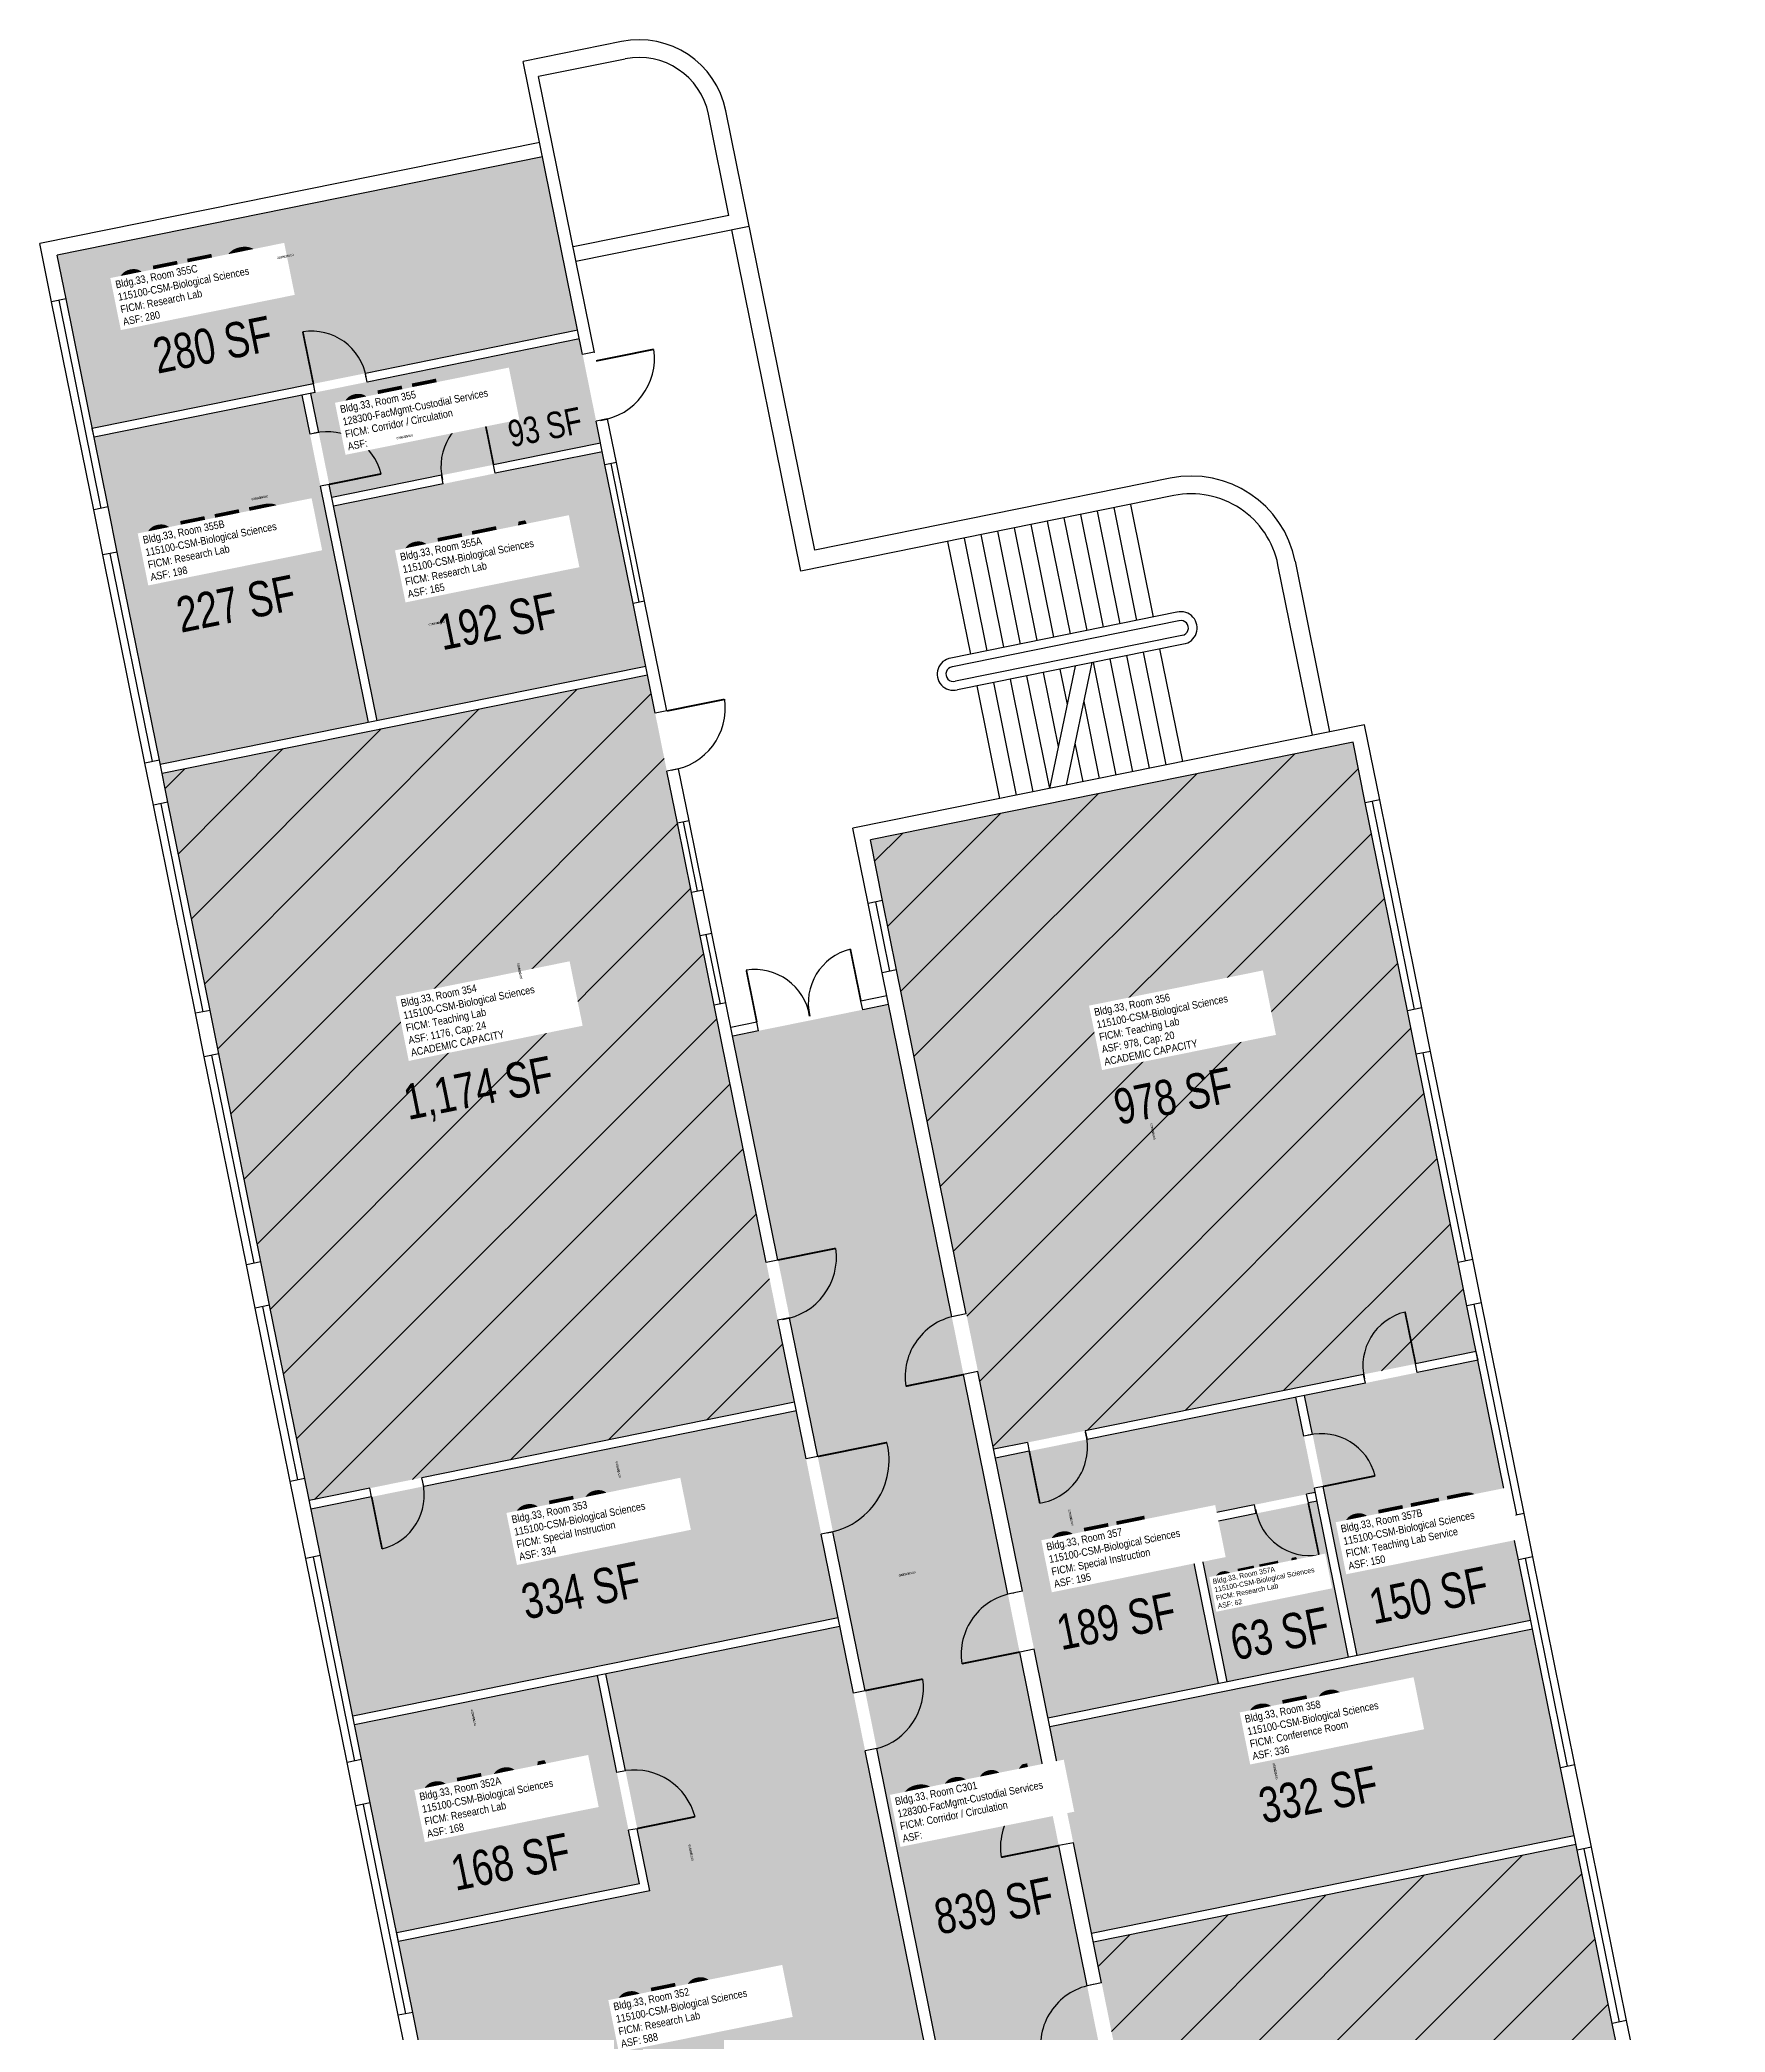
# Model space of a CAD drawing. Header units: inches. Extents: x 0 to 69220337, y 0 to 27683436.
# Drawn here: x 69218136 to 69219279, y 27682085 to 27683436 of the extents above; entities that cross this region are included whole.
import ezdxf
from ezdxf.enums import TextEntityAlignment as Align

# ---------------------------------------------------------------- set-up
doc = ezdxf.new("R2010")
doc.units = ezdxf.units.IN
doc.header["$LTSCALE"] = 0.25
doc.header["$MEASUREMENT"] = 0
for name, color, linetype in [('A-DOOR', 2, 'CONTINUOUS'), ('A-FLOR', 3, 'CONTINUOUS'), ('A-GLAZ', 1, 'CONTINUOUS'), ('A-IDEN-RNUM', 7, 'CONTINUOUS'), ('A-IDEN-SNUM', 4, 'CONTINUOUS'), ('A-IDEN-VNUM', 4, 'CONTINUOUS'), ('A-WALL', 5, 'CONTINUOUS'), ('AREA-TEXT', 3, 'CONTINUOUS'), ('Rooms-Capacity', 4, 'CONTINUOUS'), ('Rooms-Category-Color', 7, 'CONTINUOUS'), ('Rooms-College-Color', 7, 'CONTINUOUS'), ('Rooms-Department-Color', 7, 'CONTINUOUS'), ('Rooms-Division-Color', 7, 'CONTINUOUS'), ('Rooms-Information', 7, 'CONTINUOUS')]:
    doc.layers.add(name, color=color, linetype=linetype)
doc.styles.add('CP_AREA', font='arial.ttf', dxfattribs={"height": 15})
doc.styles.add('CP_ROOMSNUMBER', font='arial.ttf', dxfattribs={"height": 1})
doc.styles.add('CP_ROOMVNUMBER', font='arial.ttf', dxfattribs={"width": 0.85, "height": 0.075})
pattern_1 = [(45, (0, 0), (-26.516504294, 26.516504294), [])]

msp = doc.modelspace()

# ---------------------------------------------------------------- hatches: boundary and pattern name
at = {"layer": 'Rooms-Capacity'}
h = msp.add_hatch(dxfattribs=at)
h.set_pattern_fill('ANSI31', color=256, scale=300, style=0)
h.set_pattern_definition(pattern_1)
h.paths.add_polyline_path([(69218568.7, 27682905), (69218548.4, 27683005.4), (69218219.1, 27682938.8), (69218223.1, 27682919.2), (69218251.7, 27682778), (69218257.6, 27682748.6), (69218286.2, 27682607.5), (69218292.1, 27682578.1), (69218315.9, 27682460.5), (69218318.9, 27682445.6), (69218648.2, 27682512.2), (69218593.7, 27682781.5), (69218584.2, 27682828.6), (69218578.2, 27682858)])
h = msp.add_hatch(dxfattribs=at)
h.set_pattern_fill('ANSI31', color=256, scale=300, style=0)
h.set_pattern_definition(pattern_1)
h.paths.add_polyline_path([(69219035.3, 27682918.8), (69219027, 27682960), (69218699.6, 27682893.7), (69218783.3, 27682480.3), (69219110.6, 27682546.6), (69219104.3, 27682577.7), (69219098.4, 27682607.1), (69219069.8, 27682748.3), (69219063.9, 27682777.7)])
h = msp.add_hatch(dxfattribs=at)
h.set_pattern_fill('ANSI31', color=256, scale=300, style=0)
h.set_pattern_definition(pattern_1)
h.paths.add_polyline_path([(69218933, 27681740.1), (69219174.2, 27681788.9), (69219193.2, 27681694.8), (69219279.4, 27681712.2), (69219236.8, 27681923.2), (69219208.8, 27682061.4), (69219202.8, 27682090.8), (69219179, 27682208.4), (69219178.3, 27682212.3), (69218850.9, 27682146.1)])
at = {"layer": 'Rooms-Category-Color', "true_color": 0xe3f498}
for points in [[(69218501.1, 27683239.3), (69218477.3, 27683356.9), (69218148, 27683290.3), (69218154, 27683260.7), (69218171.8, 27683172.6)], [(69218314.1, 27683195.3), (69218173, 27683166.8), (69218182.6, 27683119.5), (69218188.7, 27683088.9), (69218217.3, 27682947.8), (69218217.9, 27682944.7), (69218359.1, 27682973.2)], [(69218547.2, 27683011.3), (69218538.6, 27683054), (69218519.5, 27683148.1), (69218517.8, 27683156.9), (69218335.5, 27683120.1), (69218365, 27682974.4)], [(69218568.7, 27682905), (69218548.4, 27683005.4), (69218219.1, 27682938.8), (69218223.1, 27682919.2), (69218251.7, 27682778), (69218257.6, 27682748.6), (69218286.2, 27682607.5), (69218292.1, 27682578.1), (69218315.9, 27682460.5), (69218318.9, 27682445.6), (69218648.2, 27682512.2), (69218593.7, 27682781.5), (69218584.2, 27682828.6), (69218578.2, 27682858)], [(69219035.3, 27682918.8), (69219027, 27682960), (69218699.6, 27682893.7), (69218783.3, 27682480.3), (69219110.6, 27682546.6), (69219104.3, 27682577.7), (69219098.4, 27682607.1), (69219069.8, 27682748.3), (69219063.9, 27682777.7)], [(69219029.9, 27682340.4), (69219147.5, 27682364.2), (69219139.2, 27682405.4), (69219133.2, 27682434.8), (69219111.8, 27682540.7), (69218994.2, 27682516.9)], [(69218935.8, 27682321.4), (69218913.2, 27682433.1), (69218956.3, 27682441.9), (69219001.4, 27682451), (69218998.9, 27682463.4), (69218988.3, 27682515.7), (69218784.4, 27682474.4), (69218820.1, 27682298)], [(69218320.1, 27682439.7), (69218326.5, 27682408.3), (69218348.5, 27682299.3), (69218677.8, 27682366), (69218649.4, 27682506.3)], [(69219002.6, 27682445.1), (69218920.3, 27682428.5), (69218941.7, 27682322.6), (69219024, 27682339.3)], [(69218745.8, 27682029.8), (69218679, 27682360.1), (69218520.2, 27682328), (69218550, 27682180.9), (69218379.5, 27682146.4), (69218389.2, 27682098.4), (69218395.1, 27682069), (69218416.5, 27681963.2)], [(69218378.3, 27682152.3), (69218542.9, 27682185.6), (69218514.4, 27682326.8), (69218349.7, 27682293.5), (69218354.5, 27682269.9), (69218360.4, 27682240.5)]]:
    msp.add_hatch(color=61, dxfattribs=at).paths.add_polyline_path(points)
at = {"layer": 'Rooms-Category-Color', "true_color": 0xadadad}
for points in [[(69218516.6, 27683162.8), (69218502.3, 27683233.4), (69218320, 27683196.5), (69218334.3, 27683125.9)], [(69218712, 27682782), (69218606.2, 27682760.6), (69218827.9, 27681664.7), (69218933.7, 27681686.1)]]:
    msp.add_hatch(color=253, dxfattribs=at).paths.add_polyline_path(points)
at = {"layer": 'Rooms-Category-Color', "true_color": 0xfa9ba3}
msp.add_hatch(color=241, dxfattribs=at).paths.add_polyline_path([(69218821.3, 27682292.1), (69218849.7, 27682152), (69219177.1, 27682218.2), (69219167.7, 27682264.3), (69219148.7, 27682358.4)])
at = {"layer": 'Rooms-Category-Color', "true_color": 0xffe090}
msp.add_hatch(color=41, dxfattribs=at).paths.add_polyline_path([(69218933, 27681740.1), (69219174.2, 27681788.9), (69219193.2, 27681694.8), (69219279.4, 27681712.2), (69219236.8, 27681923.2), (69219208.8, 27682061.4), (69219202.8, 27682090.8), (69219179, 27682208.4), (69219178.3, 27682212.3), (69218850.9, 27682146.1)])
at = {"layer": 'Rooms-College-Color', "true_color": 0xffe090}
for points in [[(69218501.1, 27683239.3), (69218477.3, 27683356.9), (69218148, 27683290.3), (69218154, 27683260.7), (69218171.8, 27683172.6)], [(69218314.1, 27683195.3), (69218173, 27683166.8), (69218182.6, 27683119.5), (69218188.7, 27683088.9), (69218217.3, 27682947.8), (69218217.9, 27682944.7), (69218359.1, 27682973.2)], [(69218547.2, 27683011.3), (69218538.6, 27683054), (69218519.5, 27683148.1), (69218517.8, 27683156.9), (69218335.5, 27683120.1), (69218365, 27682974.4)], [(69218568.7, 27682905), (69218548.4, 27683005.4), (69218219.1, 27682938.8), (69218223.1, 27682919.2), (69218251.7, 27682778), (69218257.6, 27682748.6), (69218286.2, 27682607.5), (69218292.1, 27682578.1), (69218315.9, 27682460.5), (69218318.9, 27682445.6), (69218648.2, 27682512.2), (69218593.7, 27682781.5), (69218584.2, 27682828.6), (69218578.2, 27682858)], [(69219035.3, 27682918.8), (69219027, 27682960), (69218699.6, 27682893.7), (69218783.3, 27682480.3), (69219110.6, 27682546.6), (69219104.3, 27682577.7), (69219098.4, 27682607.1), (69219069.8, 27682748.3), (69219063.9, 27682777.7)], [(69219029.9, 27682340.4), (69219147.5, 27682364.2), (69219139.2, 27682405.4), (69219133.2, 27682434.8), (69219111.8, 27682540.7), (69218994.2, 27682516.9)], [(69218935.8, 27682321.4), (69218913.2, 27682433.1), (69218956.3, 27682441.9), (69219001.4, 27682451), (69218998.9, 27682463.4), (69218988.3, 27682515.7), (69218784.4, 27682474.4), (69218820.1, 27682298)], [(69218320.1, 27682439.7), (69218326.5, 27682408.3), (69218348.5, 27682299.3), (69218677.8, 27682366), (69218649.4, 27682506.3)], [(69219002.6, 27682445.1), (69218920.3, 27682428.5), (69218941.7, 27682322.6), (69219024, 27682339.3)], [(69218745.8, 27682029.8), (69218679, 27682360.1), (69218520.2, 27682328), (69218550, 27682180.9), (69218379.5, 27682146.4), (69218389.2, 27682098.4), (69218395.1, 27682069), (69218416.5, 27681963.2)], [(69218821.3, 27682292.1), (69218849.7, 27682152), (69219177.1, 27682218.2), (69219167.7, 27682264.3), (69219148.7, 27682358.4)], [(69218378.3, 27682152.3), (69218542.9, 27682185.6), (69218514.4, 27682326.8), (69218349.7, 27682293.5), (69218354.5, 27682269.9), (69218360.4, 27682240.5)], [(69218933, 27681740.1), (69219174.2, 27681788.9), (69219193.2, 27681694.8), (69219279.4, 27681712.2), (69219236.8, 27681923.2), (69219208.8, 27682061.4), (69219202.8, 27682090.8), (69219179, 27682208.4), (69219178.3, 27682212.3), (69218850.9, 27682146.1)]]:
    msp.add_hatch(color=41, dxfattribs=at).paths.add_polyline_path(points)
at = {"layer": 'Rooms-College-Color', "true_color": 0xadadad}
for points in [[(69218516.6, 27683162.8), (69218502.3, 27683233.4), (69218320, 27683196.5), (69218334.3, 27683125.9)], [(69218712, 27682782), (69218606.2, 27682760.6), (69218827.9, 27681664.7), (69218933.7, 27681686.1)]]:
    msp.add_hatch(color=253, dxfattribs=at).paths.add_polyline_path(points)
at = {"layer": 'Rooms-Department-Color', "true_color": 0xffe090}
for points in [[(69218501.1, 27683239.3), (69218477.3, 27683356.9), (69218148, 27683290.3), (69218154, 27683260.7), (69218171.8, 27683172.6)], [(69218314.1, 27683195.3), (69218173, 27683166.8), (69218182.6, 27683119.5), (69218188.7, 27683088.9), (69218217.3, 27682947.8), (69218217.9, 27682944.7), (69218359.1, 27682973.2)], [(69218547.2, 27683011.3), (69218538.6, 27683054), (69218519.5, 27683148.1), (69218517.8, 27683156.9), (69218335.5, 27683120.1), (69218365, 27682974.4)], [(69218568.7, 27682905), (69218548.4, 27683005.4), (69218219.1, 27682938.8), (69218223.1, 27682919.2), (69218251.7, 27682778), (69218257.6, 27682748.6), (69218286.2, 27682607.5), (69218292.1, 27682578.1), (69218315.9, 27682460.5), (69218318.9, 27682445.6), (69218648.2, 27682512.2), (69218593.7, 27682781.5), (69218584.2, 27682828.6), (69218578.2, 27682858)], [(69219035.3, 27682918.8), (69219027, 27682960), (69218699.6, 27682893.7), (69218783.3, 27682480.3), (69219110.6, 27682546.6), (69219104.3, 27682577.7), (69219098.4, 27682607.1), (69219069.8, 27682748.3), (69219063.9, 27682777.7)], [(69219029.9, 27682340.4), (69219147.5, 27682364.2), (69219139.2, 27682405.4), (69219133.2, 27682434.8), (69219111.8, 27682540.7), (69218994.2, 27682516.9)], [(69218935.8, 27682321.4), (69218913.2, 27682433.1), (69218956.3, 27682441.9), (69219001.4, 27682451), (69218998.9, 27682463.4), (69218988.3, 27682515.7), (69218784.4, 27682474.4), (69218820.1, 27682298)], [(69218320.1, 27682439.7), (69218326.5, 27682408.3), (69218348.5, 27682299.3), (69218677.8, 27682366), (69218649.4, 27682506.3)], [(69219002.6, 27682445.1), (69218920.3, 27682428.5), (69218941.7, 27682322.6), (69219024, 27682339.3)], [(69218745.8, 27682029.8), (69218679, 27682360.1), (69218520.2, 27682328), (69218550, 27682180.9), (69218379.5, 27682146.4), (69218389.2, 27682098.4), (69218395.1, 27682069), (69218416.5, 27681963.2)], [(69218821.3, 27682292.1), (69218849.7, 27682152), (69219177.1, 27682218.2), (69219167.7, 27682264.3), (69219148.7, 27682358.4)], [(69218378.3, 27682152.3), (69218542.9, 27682185.6), (69218514.4, 27682326.8), (69218349.7, 27682293.5), (69218354.5, 27682269.9), (69218360.4, 27682240.5)], [(69218933, 27681740.1), (69219174.2, 27681788.9), (69219193.2, 27681694.8), (69219279.4, 27681712.2), (69219236.8, 27681923.2), (69219208.8, 27682061.4), (69219202.8, 27682090.8), (69219179, 27682208.4), (69219178.3, 27682212.3), (69218850.9, 27682146.1)]]:
    msp.add_hatch(color=41, dxfattribs=at).paths.add_polyline_path(points)
at = {"layer": 'Rooms-Department-Color', "true_color": 0xacacac}
for points in [[(69218516.6, 27683162.8), (69218502.3, 27683233.4), (69218320, 27683196.5), (69218334.3, 27683125.9)], [(69218712, 27682782), (69218606.2, 27682760.6), (69218827.9, 27681664.7), (69218933.7, 27681686.1)]]:
    msp.add_hatch(color=253, dxfattribs=at).paths.add_polyline_path(points)
at = {"layer": 'Rooms-Division-Color', "true_color": 0xffe090}
for points in [[(69218501.1, 27683239.3), (69218477.3, 27683356.9), (69218148, 27683290.3), (69218154, 27683260.7), (69218171.8, 27683172.6)], [(69218314.1, 27683195.3), (69218173, 27683166.8), (69218182.6, 27683119.5), (69218188.7, 27683088.9), (69218217.3, 27682947.8), (69218217.9, 27682944.7), (69218359.1, 27682973.2)], [(69218547.2, 27683011.3), (69218538.6, 27683054), (69218519.5, 27683148.1), (69218517.8, 27683156.9), (69218335.5, 27683120.1), (69218365, 27682974.4)], [(69218568.7, 27682905), (69218548.4, 27683005.4), (69218219.1, 27682938.8), (69218223.1, 27682919.2), (69218251.7, 27682778), (69218257.6, 27682748.6), (69218286.2, 27682607.5), (69218292.1, 27682578.1), (69218315.9, 27682460.5), (69218318.9, 27682445.6), (69218648.2, 27682512.2), (69218593.7, 27682781.5), (69218584.2, 27682828.6), (69218578.2, 27682858)], [(69219035.3, 27682918.8), (69219027, 27682960), (69218699.6, 27682893.7), (69218783.3, 27682480.3), (69219110.6, 27682546.6), (69219104.3, 27682577.7), (69219098.4, 27682607.1), (69219069.8, 27682748.3), (69219063.9, 27682777.7)], [(69219029.9, 27682340.4), (69219147.5, 27682364.2), (69219139.2, 27682405.4), (69219133.2, 27682434.8), (69219111.8, 27682540.7), (69218994.2, 27682516.9)], [(69218935.8, 27682321.4), (69218913.2, 27682433.1), (69218956.3, 27682441.9), (69219001.4, 27682451), (69218998.9, 27682463.4), (69218988.3, 27682515.7), (69218784.4, 27682474.4), (69218820.1, 27682298)], [(69218320.1, 27682439.7), (69218326.5, 27682408.3), (69218348.5, 27682299.3), (69218677.8, 27682366), (69218649.4, 27682506.3)], [(69219002.6, 27682445.1), (69218920.3, 27682428.5), (69218941.7, 27682322.6), (69219024, 27682339.3)], [(69218745.8, 27682029.8), (69218679, 27682360.1), (69218520.2, 27682328), (69218550, 27682180.9), (69218379.5, 27682146.4), (69218389.2, 27682098.4), (69218395.1, 27682069), (69218416.5, 27681963.2)], [(69218821.3, 27682292.1), (69218849.7, 27682152), (69219177.1, 27682218.2), (69219167.7, 27682264.3), (69219148.7, 27682358.4)], [(69218378.3, 27682152.3), (69218542.9, 27682185.6), (69218514.4, 27682326.8), (69218349.7, 27682293.5), (69218354.5, 27682269.9), (69218360.4, 27682240.5)], [(69218933, 27681740.1), (69219174.2, 27681788.9), (69219193.2, 27681694.8), (69219279.4, 27681712.2), (69219236.8, 27681923.2), (69219208.8, 27682061.4), (69219202.8, 27682090.8), (69219179, 27682208.4), (69219178.3, 27682212.3), (69218850.9, 27682146.1)]]:
    msp.add_hatch(color=41, dxfattribs=at).paths.add_polyline_path(points)
at = {"layer": 'Rooms-Division-Color', "true_color": 0xadadad}
for points in [[(69218516.6, 27683162.8), (69218502.3, 27683233.4), (69218320, 27683196.5), (69218334.3, 27683125.9)], [(69218712, 27682782), (69218606.2, 27682760.6), (69218827.9, 27681664.7), (69218933.7, 27681686.1)]]:
    msp.add_hatch(color=253, dxfattribs=at).paths.add_polyline_path(points)

# ---------------------------------------------------------------- linework, layer by layer
at = {"layer": 'A-DOOR', "const_width": 1.2, "elevation": 0}
for points in [[(69218321.8, 27683203), (69218314.6, 27683238.3)], [(69218513.5, 27683218.5), (69218552.7, 27683226.4)], [(69218444, 27683148.1), (69218436.9, 27683183.4)], [(69218332.5, 27683134.8), (69218367.8, 27683141.9)], [(69218561.5, 27682981.1), (69218600.7, 27682989)], [(69218693.2, 27682784.3), (69218686, 27682819.6)], [(69218622.6, 27682770), (69218615.5, 27682805.3)], [(69218636.9, 27682608.7), (69218676.1, 27682616.6)], [(69219069.5, 27682538.2), (69219062.3, 27682573.5)], [(69218762.8, 27682531), (69218723.6, 27682523.1)], [(69218663.9, 27682475.4), (69218710.9, 27682484.9)], [(69218807.4, 27682479.1), (69218814.5, 27682443.8)], [(69219006.7, 27682455.1), (69219042, 27682462.3)], [(69218361.3, 27682448), (69218368.4, 27682412.7)], [(69218996.7, 27682443.9), (69219003.9, 27682408.6)], [(69218800.9, 27682342.8), (69218761.7, 27682334.9)], [(69218696, 27682316.6), (69218735.2, 27682324.5)], [(69218541.5, 27682223.1), (69218580.7, 27682231.1)], [(69218827.5, 27682211.5), (69218788.3, 27682203.6)]]:
    msp.add_lwpolyline(points, dxfattribs=at)
at = {"layer": 'A-DOOR'}
for centre, radius, start, end in [((69218320.6, 27683201.2, 0), 37.5, 9.1481, 99.1481), ((69218510.6, 27683220.4, 0), 42.6, 278.072, 8.072), ((69218445.8, 27683147, 0), 37.5, 103.7293, 193.7293), ((69218331.3, 27683133, 0), 37.5, 13.7293, 103.7293), ((69218558.6, 27682983.1, 0), 42.6, 278.072, 8.072), ((69218695, 27682783.1, 0), 37.5, 103.7293, 193.7293), ((69218621.4, 27682768.2, 0), 37.5, 9.1481, 99.1481), ((69218634, 27682610.6, 0), 42.6, 278.072, 8.072), ((69218765.2, 27682529.5, 0), 42, 98.6967, 188.7483), ((69219071.2, 27682537, 0), 37.5, 103.7293, 193.7293), ((69218808.4, 27682481.8, 0), 38.5, 279.1388, 15.1587), ((69219005.5, 27682453.4, 0), 37.5, 13.7293, 103.7293), ((69218662.3, 27682473, 0), 50, 279.137, 13.7139), ((69218359.5, 27682449.2, 0), 37.5, 283.7293, 13.7293), ((69218997.9, 27682445.7, 0), 37.5, 189.1481, 279.1481), ((69218803.2, 27682341.3, 0), 42, 98.6967, 188.7483), ((69218693, 27682318.5, 0), 42.6, 284.8053, 8.072), ((69218539.5, 27682220.2, 0), 42.6, 14.8053, 98.072), ((69218829.8, 27682210, 0), 42, 98.6967, 188.7483), ((69218857, 27682075.7, 0), 42, 98.6967, 188.7483)]:
    msp.add_arc(centre, radius, start, end, dxfattribs=at)
at = {"layer": 'A-FLOR'}
for p, q in [((69218876, 27683121.2, 0), (69218891.5, 27683044.8, 0)), ((69218876, 27683121.2, 0), (69218891.5, 27683044.8, 0)), ((69218808.4, 27683107.5, 0), (69218823.8, 27683031.1, 0)), ((69218808.4, 27683107.5, 0), (69218823.8, 27683031.1, 0)), ((69218819.6, 27683109.8, 0), (69218835.1, 27683033.4, 0)), ((69218819.6, 27683109.8, 0), (69218835.1, 27683033.4, 0)), ((69218830.9, 27683112.1, 0), (69218846.4, 27683035.7, 0)), ((69218830.9, 27683112.1, 0), (69218846.4, 27683035.7, 0)), ((69218842.2, 27683114.4, 0), (69218857.6, 27683037.9, 0)), ((69218842.2, 27683114.4, 0), (69218857.6, 27683037.9, 0)), ((69218853.4, 27683116.7, 0), (69218868.9, 27683040.2, 0)), ((69218853.4, 27683116.7, 0), (69218868.9, 27683040.2, 0)), ((69218864.7, 27683119, 0), (69218880.2, 27683042.5, 0)), ((69218864.7, 27683119, 0), (69218880.2, 27683042.5, 0)), ((69218752, 27683096.1, 0), (69218767.5, 27683019.7, 0)), ((69218752, 27683096.1, 0), (69218767.5, 27683019.7, 0)), ((69218763.3, 27683098.4, 0), (69218778.7, 27683022, 0)), ((69218763.3, 27683098.4, 0), (69218778.7, 27683022, 0)), ((69218774.5, 27683100.7, 0), (69218790, 27683024.3, 0)), ((69218774.5, 27683100.7, 0), (69218790, 27683024.3, 0)), ((69218785.8, 27683103, 0), (69218801.3, 27683026.5, 0)), ((69218785.8, 27683103, 0), (69218801.3, 27683026.5, 0)), ((69218797.1, 27683105.3, 0), (69218812.6, 27683028.8, 0)), ((69218797.1, 27683105.3, 0), (69218812.6, 27683028.8, 0)), ((69218849.9, 27683013.9, 0), (69218832.4, 27682930.8, 0)), ((69218849.9, 27683013.9, 0), (69218832.4, 27682930.8, 0)), ((69218850.7, 27683014.1, 0), (69218866.2, 27682937.6, 0)), ((69218850.7, 27683014.1, 0), (69218866.2, 27682937.6, 0)), ((69218862, 27683016.4, 0), (69218877.5, 27682939.9, 0)), ((69218862, 27683016.4, 0), (69218877.5, 27682939.9, 0)), ((69218873.3, 27683018.7, 0), (69218888.7, 27682942.2, 0)), ((69218873.3, 27683018.7, 0), (69218888.7, 27682942.2, 0)), ((69218884.6, 27683020.9, 0), (69218900, 27682944.5, 0)), ((69218884.6, 27683020.9, 0), (69218900, 27682944.5, 0)), ((69218895.8, 27683023.2, 0), (69218911.3, 27682946.8, 0)), ((69218895.8, 27683023.2, 0), (69218911.3, 27682946.8, 0)), ((69218783.1, 27683000.4, 0), (69218798.6, 27682924, 0)), ((69218794.4, 27683002.7, 0), (69218809.8, 27682926.2, 0)), ((69218805.6, 27683005, 0), (69218821.1, 27682928.5, 0)), ((69218816.9, 27683007.3, 0), (69218827.1, 27682956.9, 0)), ((69218838.6, 27683011.6, 0), (69218821.1, 27682928.5, 0)), ((69218828.2, 27683009.5, 0), (69218833.1, 27682985.4, 0)), ((69218771.8, 27682998.1), (69218787.3, 27682921.7)), ((69218844.4, 27682987.6, 0), (69218854.9, 27682935.4, 0)), ((69218844.4, 27682987.6, 0), (69218854.9, 27682935.4, 0)), ((69218838.4, 27682959.2, 0), (69218843.7, 27682933.1, 0)), ((69218838.4, 27682959.2, 0), (69218843.7, 27682933.1, 0))]:
    msp.add_line(p, q, dxfattribs=at)
at = {"layer": 'A-GLAZ'}
for p, q in [((69218172.8, 27683117.5, 0), (69218144.2, 27683258.7, 0)), ((69218149.1, 27683259.7, 0), (69218177.7, 27683118.5, 0)), ((69218182.6, 27683119.5, 0), (69218154, 27683260.7, 0)), ((69218538.6, 27683054, 0), (69218519.5, 27683148.1, 0)), ((69218523.5, 27683148.9, 0), (69218542.5, 27683054.8, 0)), ((69218546.5, 27683055.6, 0), (69218527.4, 27683149.7, 0)), ((69218207.5, 27682945.8, 0), (69218178.9, 27683087, 0)), ((69218183.8, 27683087.9, 0), (69218212.4, 27682946.8, 0)), ((69218217.3, 27682947.8, 0), (69218188.7, 27683088.9, 0)), ((69218218.2, 27682918.2, 0), (69218246.8, 27682777, 0)), ((69218251.7, 27682778, 0), (69218223.1, 27682919.2, 0)), ((69219063.9, 27682777.7, 0), (69219035.3, 27682918.8, 0)), ((69219068.8, 27682778.7, 0), (69219040.2, 27682919.8, 0)), ((69219073.7, 27682779.7, 0), (69219045.1, 27682920.8, 0)), ((69218241.9, 27682776.1, 0), (69218213.3, 27682917.2, 0)), ((69218578.2, 27682858, 0), (69218568.7, 27682905, 0)), ((69218572.7, 27682905.8, 0), (69218582.2, 27682858.8, 0)), ((69218586.1, 27682859.6, 0), (69218576.6, 27682906.6, 0)), ((69218707.6, 27682803.6, 0), (69218698.1, 27682850.6, 0)), ((69218703, 27682851.6, 0), (69218712.5, 27682804.6, 0)), ((69218717.4, 27682805.6, 0), (69218707.9, 27682852.6, 0)), ((69218593.7, 27682781.5, 0), (69218584.2, 27682828.6, 0)), ((69218588.1, 27682829.4, 0), (69218597.7, 27682782.3, 0)), ((69218601.6, 27682783.1, 0), (69218592.1, 27682830.2, 0)), ((69218276.4, 27682605.5, 0), (69218247.8, 27682746.6, 0)), ((69218252.7, 27682747.6, 0), (69218281.3, 27682606.5, 0)), ((69218286.2, 27682607.5, 0), (69218257.6, 27682748.6, 0)), ((69219098.4, 27682607.1, 0), (69219069.8, 27682748.3, 0)), ((69219103.3, 27682608.1, 0), (69219074.7, 27682749.3, 0)), ((69219108.2, 27682609.1, 0), (69219079.6, 27682750.2, 0)), ((69218306.1, 27682458.5, 0), (69218282.3, 27682576.1, 0)), ((69218287.2, 27682577.1, 0), (69218311, 27682459.5, 0)), ((69218315.9, 27682460.5, 0), (69218292.1, 27682578.1, 0)), ((69219133.2, 27682434.8, 0), (69219104.3, 27682577.7, 0)), ((69219138.1, 27682435.8, 0), (69219109.2, 27682578.7, 0)), ((69219143, 27682436.8, 0), (69219114.1, 27682579.7, 0)), ((69218344.7, 27682267.9, 0), (69218316.7, 27682406.3, 0)), ((69218321.6, 27682407.3, 0), (69218349.6, 27682268.9, 0)), ((69218354.5, 27682269.9, 0), (69218326.5, 27682408.3, 0)), ((69219167.7, 27682264.3, 0), (69219139.2, 27682405.4, 0)), ((69219172.6, 27682265.3, 0), (69219144.1, 27682406.4, 0)), ((69219177.5, 27682266.3, 0), (69219149, 27682407.4, 0)), ((69218379.4, 27682096.4, 0), (69218350.6, 27682238.5, 0)), ((69218355.5, 27682239.5, 0), (69218384.3, 27682097.4, 0)), ((69218389.2, 27682098.4, 0), (69218360.4, 27682240.5, 0)), ((69219202.8, 27682090.8, 0), (69219179, 27682208.4, 0)), ((69219207.7, 27682091.8, 0), (69219183.9, 27682209.4, 0)), ((69219212.6, 27682092.8, 0), (69219188.8, 27682210.4, 0))]:
    msp.add_line(p, q, dxfattribs=at)
at = {"layer": 'A-WALL'}
for p, q in [((69218530.9, 27683435.1, 0), (69218464.2, 27683421.6, 0)), ((69218504.4, 27683222.8, 0), (69218464.2, 27683421.6, 0)), ((69218533.3, 27683423.3, 0), (69218474.5, 27683411.4, 0)), ((69218512.4, 27683224.2, 0), (69218474.5, 27683411.4, 0)), ((69218603.7, 27683317.2, 0), (69218589.8, 27683385.8, 0)), ((69218661.9, 27683090.2, 0), (69218601.6, 27683388.2, 0)), ((69218475.3, 27683366.7, 0), (69218136.2, 27683298.1, 0)), ((69218477.3, 27683356.9, 0), (69218148, 27683290.3, 0)), ((69218603.7, 27683317.2, 0), (69218497.9, 27683295.8, 0)), ((69218617.5, 27683309.7, 0), (69218499.9, 27683285.9, 0)), ((69218144.2, 27683258.7, 0), (69218136.2, 27683298.1, 0)), ((69218652.5, 27683076, 0), (69218605.7, 27683307.4, 0)), ((69218154, 27683260.7, 0), (69218148, 27683290.3, 0)), ((69218154, 27683260.7, 0), (69218144.2, 27683258.7, 0)), ((69218501.1, 27683239.3, 0), (69218357.1, 27683210.1, 0)), ((69218502.3, 27683233.4, 0), (69218358.2, 27683204.2, 0)), ((69218512.3, 27683224.4, 0), (69218504.4, 27683222.8, 0)), ((69218512.4, 27683224.2, 0), (69218512.3, 27683224.2, 0)), ((69218321.8, 27683203, 0), (69218171.8, 27683172.6, 0)), ((69218323, 27683197.1, 0), (69218321.8, 27683203, 0)), ((69218358.2, 27683204.2, 0), (69218357.1, 27683210.1, 0)), ((69218323, 27683197.1, 0), (69218173, 27683166.8, 0)), ((69218319.5, 27683168.9, 0), (69218314.1, 27683195.3, 0)), ((69218325.4, 27683170, 0), (69218320, 27683196.5, 0)), ((69218521.4, 27683179.3, 0), (69218513.6, 27683177.7, 0)), ((69218519.5, 27683148.1, 0), (69218513.6, 27683177.7, 0)), ((69218527.4, 27683149.7, 0), (69218521.4, 27683179.3, 0)), ((69218173, 27683166.8, 0), (69218171.8, 27683172.6, 0)), ((69218325.4, 27683170, 0), (69218319.5, 27683168.9, 0)), ((69218516.6, 27683162.8, 0), (69218444, 27683148.1, 0)), ((69218445.2, 27683142.3, 0), (69218444, 27683148.1, 0)), ((69218517.8, 27683156.9, 0), (69218445.2, 27683142.3, 0)), ((69218527.4, 27683149.7, 0), (69218519.5, 27683148.1, 0)), ((69218332.5, 27683134.8, 0), (69218326.6, 27683133.6, 0)), ((69218365, 27682974.4, 0), (69218332.5, 27683134.8, 0)), ((69218408.7, 27683141, 0), (69218334.3, 27683125.9, 0)), ((69218409.9, 27683135.1, 0), (69218335.5, 27683120.1, 0)), ((69218409.9, 27683135.1, 0), (69218408.7, 27683141, 0)), ((69218903, 27683138.9, 0), (69218661.9, 27683090.2, 0)), ((69218359.1, 27682973.2, 0), (69218326.6, 27683133.6, 0)), ((69218905.4, 27683127.2, 0), (69218652.5, 27683076, 0)), ((69218182.6, 27683119.5, 0), (69218172.8, 27683117.5, 0)), ((69218178.9, 27683087, 0), (69218172.8, 27683117.5, 0)), ((69218188.7, 27683088.9, 0), (69218182.6, 27683119.5, 0)), ((69218188.7, 27683088.9, 0), (69218178.9, 27683087, 0)), ((69218999.5, 27682964.6, 0), (69218976.1, 27683080.3, 0)), ((69219011.3, 27682967, 0), (69218987.9, 27683082.7, 0)), ((69218546.5, 27683055.6, 0), (69218538.6, 27683054, 0)), ((69218553.7, 27682979.5, 0), (69218538.6, 27683054, 0)), ((69218561.5, 27682981.1, 0), (69218546.5, 27683055.6, 0)), ((69218907.6, 27683048.1, 0), (69218754.2, 27683017, 0)), ((69218908.8, 27683042.2, 0), (69218755.4, 27683011.1, 0)), ((69218910.8, 27683032.4, 0), (69218757.4, 27683001.3, 0)), ((69218912, 27683026.5, 0), (69218758.6, 27682995.4, 0)), ((69218547.2, 27683011.3, 0), (69218217.9, 27682944.7, 0)), ((69218548.4, 27683005.4, 0), (69218219.1, 27682938.8, 0)), ((69218561.5, 27682981.1, 0), (69218553.7, 27682979.5, 0)), ((69219034.8, 27682971.8), (69218687.8, 27682901.6, 0)), ((69219045.1, 27682920.8, 0), (69219034.8, 27682971.8, 0)), ((69219027, 27682960, 0), (69218699.6, 27682893.7, 0)), ((69219035.3, 27682918.8, 0), (69219027, 27682960, 0)), ((69218217.3, 27682947.8, 0), (69218207.5, 27682945.8, 0)), ((69218213.3, 27682917.2, 0), (69218207.5, 27682945.8, 0)), ((69218223.1, 27682919.2, 0), (69218217.3, 27682947.8, 0)), ((69218569.5, 27682941.9, 0), (69218561.6, 27682940.3, 0)), ((69218568.7, 27682905, 0), (69218561.6, 27682940.3, 0)), ((69218576.6, 27682906.6, 0), (69218569.5, 27682941.9, 0)), ((69218223.1, 27682919.2, 0), (69218213.3, 27682917.2, 0)), ((69219045.1, 27682920.8), (69219035.3, 27682918.8, 0)), ((69218576.6, 27682906.6, 0), (69218568.7, 27682905, 0)), ((69218698.1, 27682850.6, 0), (69218687.8, 27682901.6, 0)), ((69218707.9, 27682852.6, 0), (69218699.6, 27682893.7, 0)), ((69218586.1, 27682859.6, 0), (69218578.2, 27682858, 0)), ((69218584.2, 27682828.6, 0), (69218578.2, 27682858, 0)), ((69218592.1, 27682830.2, 0), (69218586.1, 27682859.6, 0)), ((69218707.9, 27682852.6, 0), (69218698.1, 27682850.6, 0)), ((69218592.1, 27682830.2, 0), (69218584.2, 27682828.6, 0)), ((69218717.4, 27682805.6, 0), (69218707.6, 27682803.6, 0)), ((69218754.9, 27682570.2, 0), (69218707.6, 27682803.6, 0)), ((69218764.7, 27682572.2, 0), (69218717.4, 27682805.6, 0)), ((69218601.6, 27682783.1, 0), (69218593.7, 27682781.5, 0)), ((69218636.9, 27682608.7, 0), (69218601.6, 27682783.1, 0)), ((69218710.8, 27682787.9, 0), (69218693.2, 27682784.3, 0)), ((69218694.4, 27682778.4, 0), (69218693.2, 27682784.3, 0)), ((69218251.7, 27682778, 0), (69218241.9, 27682776.1, 0)), ((69218247.8, 27682746.6, 0), (69218241.9, 27682776.1, 0)), ((69218257.6, 27682748.6, 0), (69218251.7, 27682778, 0)), ((69218629, 27682607.1, 0), (69218593.7, 27682781.5, 0)), ((69218622.6, 27682770, 0), (69218605, 27682766.4, 0)), ((69218623.8, 27682764.1, 0), (69218622.6, 27682770, 0)), ((69218712, 27682782, 0), (69218694.4, 27682778.4, 0)), ((69219073.7, 27682779.7), (69219063.9, 27682777.7, 0)), ((69219069.8, 27682748.3, 0), (69219063.9, 27682777.7, 0)), ((69219079.6, 27682750.2, 0), (69219073.7, 27682779.7, 0)), ((69218623.8, 27682764.1, 0), (69218606.2, 27682760.6, 0)), ((69218257.6, 27682748.6, 0), (69218247.8, 27682746.6, 0)), ((69219079.6, 27682750.2), (69219069.8, 27682748.3, 0)), ((69218286.2, 27682607.5, 0), (69218276.4, 27682605.5, 0)), ((69218292.1, 27682578.1, 0), (69218286.2, 27682607.5, 0)), ((69218636.9, 27682608.7, 0), (69218629, 27682607.1, 0)), ((69219108.2, 27682609.1), (69219098.4, 27682607.1, 0)), ((69219104.3, 27682577.7, 0), (69219098.4, 27682607.1, 0)), ((69219114.1, 27682579.7, 0), (69219108.2, 27682609.1, 0)), ((69218282.3, 27682576.1, 0), (69218276.4, 27682605.5, 0)), ((69218292.1, 27682578.1, 0), (69218282.3, 27682576.1, 0)), ((69218644.8, 27682569.5, 0), (69218636.9, 27682567.9, 0)), ((69218656, 27682473.8, 0), (69218636.9, 27682567.9, 0)), ((69218663.9, 27682475.4, 0), (69218644.8, 27682569.5, 0)), ((69218764.7, 27682572.2, 0), (69218754.9, 27682570.2, 0)), ((69219114.1, 27682579.7), (69219104.3, 27682577.7, 0)), ((69219110.6, 27682546.6, 0), (69219069.5, 27682538.2, 0)), ((69219111.8, 27682540.7, 0), (69219070.6, 27682532.3, 0)), ((69219111.8, 27682540.7, 0), (69219110.6, 27682546.6, 0)), ((69218772.6, 27682533, 0), (69218762.8, 27682531, 0)), ((69218792.9, 27682382, 0), (69218762.8, 27682531, 0)), ((69218802.7, 27682384, 0), (69218772.6, 27682533, 0)), ((69219034.2, 27682531.1, 0), (69218845.4, 27682492.9, 0)), ((69219035.4, 27682525.2, 0), (69219034.2, 27682531.1, 0)), ((69219070.6, 27682532.3, 0), (69219069.5, 27682538.2, 0)), ((69219035.4, 27682525.2, 0), (69218846.6, 27682487, 0)), ((69218993.7, 27682489.2, 0), (69218988.3, 27682515.7, 0)), ((69218999.6, 27682490.4, 0), (69218994.2, 27682516.9, 0)), ((69218648.2, 27682512.2, 0), (69218395.4, 27682461, 0)), ((69218649.4, 27682506.3, 0), (69218396.6, 27682455.2, 0)), ((69218845.4, 27682492.9, 0), (69218846.6, 27682487, 0)), ((69218999.6, 27682490.4, 0), (69218993.7, 27682489.2, 0)), ((69218663.9, 27682475.4, 0), (69218656, 27682473.8, 0)), ((69218806.2, 27682484.9, 0), (69218783.3, 27682480.3, 0)), ((69218807.4, 27682479.1, 0), (69218784.4, 27682474.4, 0)), ((69218806.2, 27682484.9, 0), (69218807.4, 27682479.1, 0)), ((69218315.9, 27682460.5, 0), (69218306.1, 27682458.5, 0)), ((69218316.7, 27682406.3, 0), (69218306.1, 27682458.5, 0)), ((69218326.5, 27682408.3, 0), (69218315.9, 27682460.5, 0)), ((69218396.6, 27682455.2, 0), (69218395.4, 27682461, 0)), ((69218360.1, 27682453.9, 0), (69218318.9, 27682445.6, 0)), ((69218361.3, 27682448, 0), (69218320.1, 27682439.7, 0)), ((69218361.3, 27682448, 0), (69218360.1, 27682453.9, 0)), ((69219001.4, 27682451, 0), (69218995.5, 27682449.8, 0)), ((69218996.7, 27682443.9, 0), (69218995.5, 27682449.8, 0)), ((69219002.6, 27682445.1, 0), (69218996.7, 27682443.9, 0)), ((69219006.7, 27682455.1, 0), (69219000.8, 27682453.9, 0)), ((69219024, 27682339.3, 0), (69219000.8, 27682453.9, 0)), ((69219029.9, 27682340.4, 0), (69219006.7, 27682455.1, 0)), ((69218960.2, 27682442.7, 0), (69218913.2, 27682433.1, 0)), ((69218935.8, 27682321.4, 0), (69218913.2, 27682433.1, 0)), ((69218961.4, 27682436.8, 0), (69218920.3, 27682428.5, 0)), ((69218961.4, 27682436.8, 0), (69218960.2, 27682442.7, 0)), ((69219143, 27682436.8), (69219133.2, 27682434.8, 0)), ((69219139.2, 27682405.4, 0), (69219133.2, 27682434.8, 0)), ((69219149, 27682407.4, 0), (69219143, 27682436.8, 0)), ((69218674.2, 27682424.4, 0), (69218666.3, 27682422.8, 0)), ((69218688.1, 27682315, 0), (69218666.3, 27682422.8, 0)), ((69218696, 27682316.6, 0), (69218674.2, 27682424.4, 0)), ((69218941.7, 27682322.6, 0), (69218920.3, 27682428.5, 0)), ((69218326.5, 27682408.3, 0), (69218316.7, 27682406.3, 0)), ((69219149, 27682407.4), (69219139.2, 27682405.4, 0)), ((69218802.7, 27682384, 0), (69218792.9, 27682382, 0)), ((69218677.8, 27682366, 0), (69218348.5, 27682299.3, 0)), ((69219147.5, 27682364.2, 0), (69218820.1, 27682298, 0)), ((69218679, 27682360.1, 0), (69218349.7, 27682293.5, 0)), ((69219148.7, 27682358.4, 0), (69218821.3, 27682292.1, 0)), ((69218810.7, 27682344.8, 0), (69218800.9, 27682342.8, 0)), ((69218819.5, 27682250.7, 0), (69218800.9, 27682342.8, 0)), ((69218829.3, 27682252.7, 0), (69218810.7, 27682344.8, 0)), ((69218527.6, 27682261.1, 0), (69218514.4, 27682326.8, 0)), ((69218533.5, 27682262.3, 0), (69218520.2, 27682328, 0)), ((69218696, 27682316.6, 0), (69218688.1, 27682315, 0)), ((69218349.7, 27682293.5, 0), (69218348.5, 27682299.3, 0)), ((69218354.5, 27682269.9, 0), (69218344.7, 27682267.9, 0)), ((69218360.4, 27682240.5, 0), (69218354.5, 27682269.9, 0)), ((69218703.9, 27682277.4, 0), (69218696, 27682275.8, 0)), ((69218752.6, 27681996.5, 0), (69218696, 27682275.8, 0)), ((69218760.4, 27681998, 0), (69218703.9, 27682277.4, 0)), ((69218350.6, 27682238.5, 0), (69218344.7, 27682267.9, 0)), ((69218533.5, 27682262.3, 0), (69218527.6, 27682261.1, 0)), ((69219177.5, 27682266.3), (69219167.7, 27682264.3, 0)), ((69219179, 27682208.4, 0), (69219167.7, 27682264.3, 0)), ((69219188.8, 27682210.4, 0), (69219177.5, 27682266.3, 0)), ((69218829.3, 27682252.7, 0), (69218819.5, 27682250.7, 0)), ((69218360.4, 27682240.5, 0), (69218350.6, 27682238.5, 0)), ((69218541.5, 27682223, 0), (69218535.6, 27682221.9, 0)), ((69218542.9, 27682185.6, 0), (69218535.6, 27682221.9, 0)), ((69218550, 27682180.9, 0), (69218541.5, 27682223, 0)), ((69219177.1, 27682218.2, 0), (69218849.7, 27682152, 0)), ((69218837.3, 27682213.5, 0), (69218827.5, 27682211.5, 0)), ((69218846.7, 27682116.4, 0), (69218827.5, 27682211.5, 0)), ((69218856.5, 27682118.4, 0), (69218837.3, 27682213.5, 0)), ((69219178.3, 27682212.3, 0), (69218850.9, 27682146.1, 0)), ((69219188.8, 27682210.4), (69219179, 27682208.4, 0)), ((69218542.9, 27682185.6, 0), (69218378.3, 27682152.3, 0)), ((69218550, 27682180.9, 0), (69218379.5, 27682146.4, 0)), ((69218379.5, 27682146.4, 0), (69218378.3, 27682152.3, 0)), ((69218856.5, 27682118.4, 0), (69218846.7, 27682116.4, 0)), ((69218389.2, 27682098.4, 0), (69218379.4, 27682096.4, 0)), ((69218385.3, 27682067, 0), (69218379.4, 27682096.4, 0)), ((69218395.1, 27682069, 0), (69218389.2, 27682098.4, 0)), ((69219212.6, 27682092.8), (69219202.8, 27682090.8, 0)), ((69219208.8, 27682061.4, 0), (69219202.8, 27682090.8, 0)), ((69219218.6, 27682063.4, 0), (69219212.6, 27682092.8, 0))]:
    msp.add_line(p, q, dxfattribs=at)
for centre, radius, start, end in [((69218542.8, 27683376.3, 0), 60, 11.4387, 101.4387), ((69218542.8, 27683376.3, 0), 48, 11.4387, 101.4387), ((69218917.3, 27683068.4, 0.3), 72, 11.4387, 101.4387), ((69218917.3, 27683068.4, 0.3), 60, 11.4371, 101.4387), ((69218910.3, 27683037.4, 0), 11, 278.9722, 103.9052), ((69218910.3, 27683037.4, 0), 5.01, 278.9722, 103.9052), ((69218755.9, 27683006.1, 0), 11, 98.9722, 283.9051), ((69218755.9, 27683006.1, 0), 5.01, 98.9722, 283.9051)]:
    msp.add_arc(centre, radius, start, end, dxfattribs=at)

# ---------------------------------------------------------------- texts
at = {"layer": 'A-IDEN-RNUM', "style": 'CP_ROOMSNUMBER'}
for s, rotation, p in [('0355-C0', 11.4387, (69218297.3, 27683287.6)), ('0355-00', 11.4387, (69218378.4, 27683165.3)), ('0355-B0', 11.4387, (69218279.9, 27683123.9)), ('0355-A0', 11.4387, (69218400.1, 27683038.8)), ('0354-00', 281.4387, (69218459.9, 27682810)), ('0356-00', 281.4387, (69218889.4, 27682701.3)), ('0353-00', 281.4387, (69218526.7, 27682471.9)), ('0357-00', 281.4387, (69218833.8, 27682439.4)), ('0357-B0', 281.4387, (69219049.5, 27682429.6)), ('C301-00', 11.4387, (69218719, 27682394)), ('0357-A0', 281.4387, (69218953.5, 27682398.6)), ('0352-A0', 281.4387, (69218428.6, 27682303.7)), ('0358-00', 281.4387, (69218972.5, 27682267.3)), ('0352-00', 281.4387, (69218576.1, 27682212.1))]:
    msp.add_text(s, height=1.44, rotation=rotation, dxfattribs=at).set_placement(p)
at = {"layer": 'A-IDEN-SNUM', "style": 'CP_ROOMSNUMBER'}
for s, rotation, p in [('03300355C0', 11.4387, (69218297.3, 27683287.6)), ('0330035500', 11.4387, (69218378.4, 27683165.3)), ('03300355B0', 11.4387, (69218279.9, 27683123.9)), ('03300355A0', 11.4387, (69218400.1, 27683038.8)), ('0330035400', 281.4387, (69218459.9, 27682810)), ('0330035600', 281.4387, (69218889.4, 27682701.3)), ('0330035300', 281.4387, (69218526.7, 27682471.9)), ('0330035700', 281.4387, (69218833.8, 27682439.4)), ('03300357B0', 281.4387, (69219049.5, 27682429.6)), ('0330C30100', 11.4387, (69218719, 27682394)), ('03300357A0', 281.4387, (69218953.5, 27682398.6)), ('03300352A0', 281.4387, (69218428.6, 27682303.7)), ('0330035800', 281.4387, (69218972.5, 27682267.3)), ('0330035200', 281.4387, (69218576.1, 27682212.1))]:
    msp.add_text(s, height=1.44, rotation=rotation, dxfattribs=at).set_placement(p)
at = {"layer": 'A-IDEN-VNUM', "style": 'CP_ROOMVNUMBER', "width": 0.85}
for s, height, p in [('355C', 36, (69218193.2, 27683242.4)), ('355', 36, (69218345.6, 27683157.8)), ('355B', 36, (69218211.8, 27683069.2)), ('355A', 36, (69218386.3, 27683057.7)), ('354', 36, (69218388.5, 27682746.7)), ('356', 36, (69218858.8, 27682740.5)), ('353', 36, (69218461.9, 27682404.8)), ('357B', 36, (69219024.4, 27682398.5)), ('357', 36, (69218824.7, 27682386.3)), ('357A', 24, (69218935.6, 27682372.1)), ('358', 36, (69218959.3, 27682269.5)), ('352A', 36, (69218399.4, 27682216.8)), ('C301', 36, (69218722, 27682213.6)), ('352', 36, (69218531, 27682074.4))]:
    msp.add_text(s, height=height, rotation=11.4387, dxfattribs=at).set_placement(p)
at = {"layer": 'AREA-TEXT', "style": 'CP_AREA', "width": 0.75}
for s, height, p in [('280 SF', 24, (69218253.4, 27683229.6)), ('93 SF', 18, (69218478.9, 27683173.7)), ('227 SF', 24, (69218269.3, 27683053.9)), ('192 SF', 24, (69218446.6, 27683042)), ('1,174 SF', 24, (69218433.7, 27682725.5)), ('978 SF', 24, (69218905.1, 27682720.1)), ('334 SF', 24, (69218503.3, 27682384.6)), ('150 SF', 24, (69219078.3, 27682381.4)), ('189 SF', 24, (69218866.4, 27682363.8)), ('63 SF', 24, (69218977.3, 27682355.4)), ('332 SF', 24, (69219003.5, 27682246.2)), ('168 SF', 24, (69218455.5, 27682200.6)), ('839 SF', 24, (69218783.4, 27682170.8))]:
    msp.add_text(s, height=height, rotation=11.4387, dxfattribs=at).set_placement(p, align=Align.MIDDLE_CENTER)

# ---------------------------------------------------------------- next in the draw order: texts
at = {"layer": 'Rooms-Information', "width": 115.2, "attachment_point": 7, "rotation": 11.4387, "style": 'CP_ROOMVNUMBER', "bg_fill": 3, "box_fill_scale": 1.5, "bg_fill_color": 256, "bg_fill_true_color": 13158600, "bg_fill_transparency": 0}
for s, insert, char_height in [('Bldg.33, Room 355C^M^J115100-CSM-Biological Sciences^M^JFICM: Research Lab^M^JASF: 280', (69218193.2, 27683242.4), 5.143), ('Bldg.33, Room 355^M^J128300-FacMgmt-Custodial Services^M^JFICM: Corridor / Circulation^M^JASF: ', (69218345.6, 27683157.8), 5.143), ('Bldg.33, Room 355B^M^J115100-CSM-Biological Sciences^M^JFICM: Research Lab^M^JASF: 198', (69218211.8, 27683069.2), 5.143), ('Bldg.33, Room 355A^M^J115100-CSM-Biological Sciences^M^JFICM: Research Lab^M^JASF: 165', (69218386.3, 27683057.7), 5.143), ('Bldg.33, Room 354^M^J115100-CSM-Biological Sciences^M^JFICM: Teaching Lab^M^JASF: 1176, Cap: 24^M^JACADEMIC CAPACITY', (69218388.5, 27682746.7), 5.1429), ('Bldg.33, Room 356^M^J115100-CSM-Biological Sciences^M^JFICM: Teaching Lab^M^JASF: 978, Cap: 20^M^JACADEMIC CAPACITY', (69218858.8, 27682740.5), 5.1429), ('Bldg.33, Room 353^M^J115100-CSM-Biological Sciences^M^JFICM: Special Instruction^M^JASF: 334', (69218461.9, 27682404.8), 5.143), ('Bldg.33, Room 357^M^J115100-CSM-Biological Sciences^M^JFICM: Special Instruction^M^JASF: 195', (69218824.7, 27682386.3), 5.143), ('Bldg.33, Room 358^M^J115100-CSM-Biological Sciences^M^JFICM: Conference Room^M^JASF: 336', (69218959.3, 27682269.5), 5.143), ('Bldg.33, Room 352A^M^J115100-CSM-Biological Sciences^M^JFICM: Research Lab^M^JASF: 168', (69218399.4, 27682216.8), 5.143), ('Bldg.33, Room C301^M^J128300-FacMgmt-Custodial Services^M^JFICM: Corridor / Circulation^M^JASF: ', (69218722, 27682213.6), 5.143), ('Bldg.33, Room 352^M^J115100-CSM-Biological Sciences^M^JFICM: Research Lab^M^JASF: 588', (69218531, 27682074.4), 5.143)]:
    msp.add_mtext(s, dxfattribs=dict(at, insert=insert, char_height=char_height))

# ---------------------------------------------------------------- next in the draw order: texts
at = {"layer": 'Rooms-Information', "insert": (69218935.6, 27682372.1), "char_height": 3.429, "width": 76.8, "attachment_point": 7, "rotation": 11.4387, "style": 'CP_ROOMVNUMBER', "bg_fill": 3, "box_fill_scale": 1.5, "bg_fill_color": 256, "bg_fill_true_color": 13158600, "bg_fill_transparency": 0}
msp.add_mtext('Bldg.33, Room 357A^M^J115100-CSM-Biological Sciences^M^JFICM: Research Lab^M^JASF: 62', dxfattribs=at)

# ---------------------------------------------------------------- next in the draw order: texts
at = {"layer": 'Rooms-Information', "insert": (69219024.4, 27682398.5), "char_height": 5.143, "width": 115.2, "attachment_point": 7, "rotation": 11.4387, "style": 'CP_ROOMVNUMBER', "bg_fill": 3, "box_fill_scale": 1.5, "bg_fill_color": 256, "bg_fill_true_color": 13158600, "bg_fill_transparency": 0}
msp.add_mtext('Bldg.33, Room 357B^M^J115100-CSM-Biological Sciences^M^JFICM: Teaching Lab Service^M^JASF: 150', dxfattribs=at)

doc.saveas('drawing.dxf')
